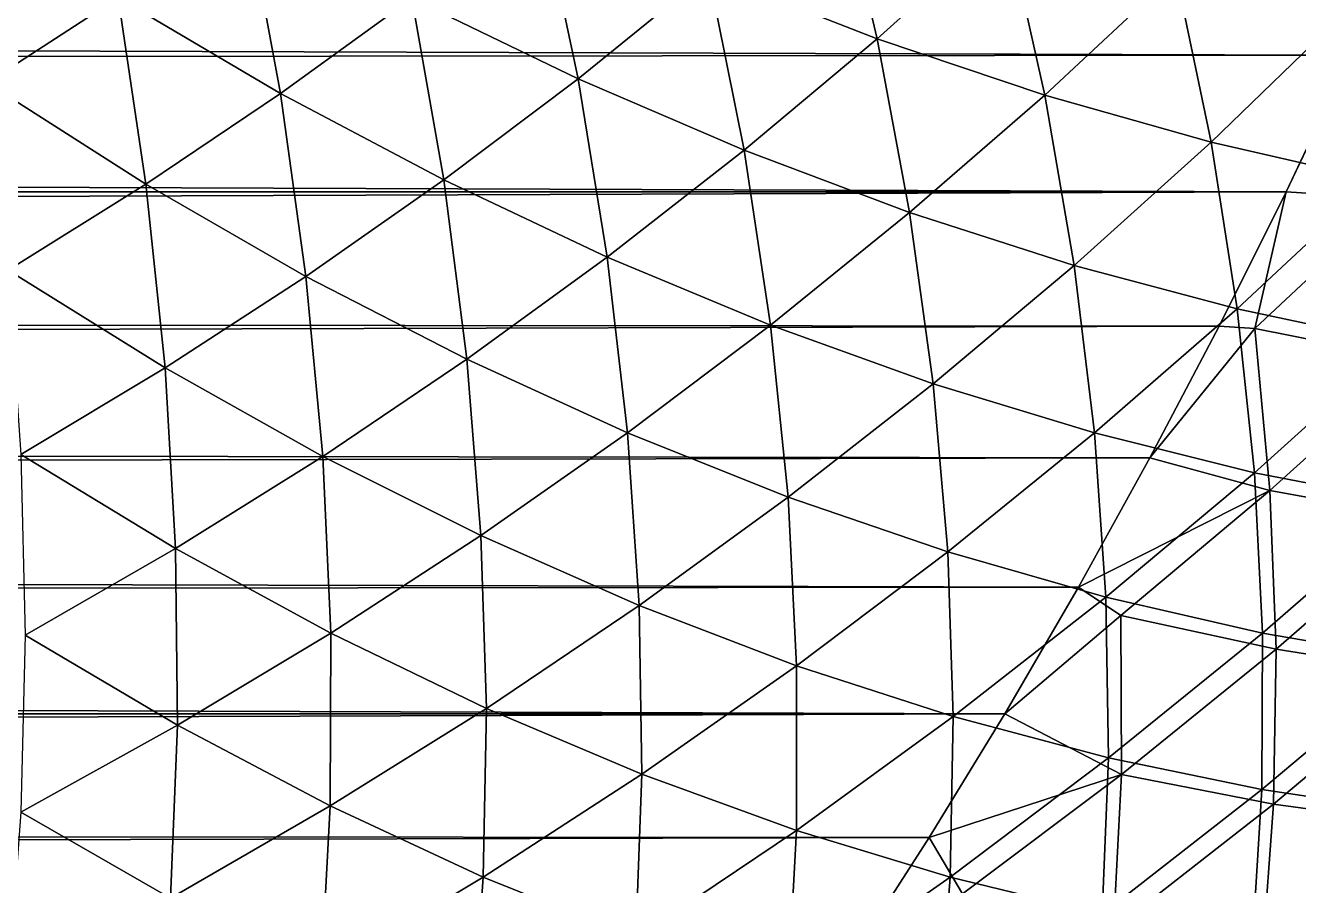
# Model space of a CAD drawing. Header units: millimetres. Extents: x -260 to 430, y -260 to 260.
# Drawn here: x 385.22 to 398.53, y -48.11 to -39.12 of the extents above; entities that cross this region are included whole.
import ezdxf

# ---------------------------------------------------------------- set-up
doc = ezdxf.new("R2010")
doc.units = ezdxf.units.MM
doc.header["$MEASUREMENT"] = 0
doc.layers.add('MESH_3D', color=2, linetype='CONTINUOUS')

msp = doc.modelspace()

# ---------------------------------------------------------------- linework, layer by layer
at = {"layer": 'MESH_3D'}
for points in [[(393.693, -37.42, 2498.626), (392.367, -38.573, 2498.626), (394.128, -39.26, 2496.839)], [(393.693, -37.42, 2498.626), (394.128, -39.26, 2496.839), (395.478, -38.045, 2496.839)], [(384.506, -37.736, 2503.623), (384.821, -39.722, 2502.02), (386.192, -38.831, 2502.02)], [(390.601, -37.79, 2500.354), (389.264, -38.835, 2500.354), (391.001, -39.679, 2498.626)], [(390.601, -37.79, 2500.354), (391.001, -39.679, 2498.626), (392.367, -38.573, 2498.626)], [(387.531, -37.894, 2502.02), (386.192, -38.831, 2502.02), (387.891, -39.832, 2500.354)], [(387.531, -37.894, 2502.02), (387.891, -39.832, 2500.354), (389.264, -38.835, 2500.354)], [(86.877, -38.437, 120.274), (399.734, -37.978, 406.654), (399.082, -39.432, 407.365)], [(395.478, -38.045, 2496.839), (394.128, -39.26, 2496.839), (395.881, -39.85, 2494.995)], [(395.478, -38.045, 2496.839), (395.881, -39.85, 2494.995), (397.25, -38.573, 2494.995)], [(86.295, -39.726, 120.917), (86.877, -38.437, 120.274), (399.082, -39.432, 407.365)], [(392.367, -38.573, 2498.626), (391.001, -39.679, 2498.626), (392.737, -40.427, 2496.839)], [(392.367, -38.573, 2498.626), (392.737, -40.427, 2496.839), (394.128, -39.26, 2496.839)], [(397.25, -38.573, 2494.995), (395.881, -39.85, 2494.995), (397.62, -40.342, 2493.096)], [(397.25, -38.573, 2494.995), (397.62, -40.342, 2493.096), (399.005, -39.005, 2493.096)], [(386.192, -38.831, 2502.02), (384.821, -39.722, 2502.02), (386.484, -40.781, 2500.354)], [(386.192, -38.831, 2502.02), (386.484, -40.781, 2500.354), (387.891, -39.832, 2500.354)], [(389.264, -38.835, 2500.354), (387.891, -39.832, 2500.354), (389.597, -40.737, 2498.626)], [(389.264, -38.835, 2500.354), (389.597, -40.737, 2498.626), (391.001, -39.679, 2498.626)], [(399.005, -39.005, 2493.096), (397.62, -40.342, 2493.096), (399.339, -40.737, 2491.145)], [(394.128, -39.26, 2496.839), (392.737, -40.427, 2496.839), (394.468, -41.078, 2494.995)], [(394.128, -39.26, 2496.839), (394.468, -41.078, 2494.995), (395.881, -39.85, 2494.995)], [(86.295, -39.726, 120.917), (399.082, -39.432, 407.365), (398.405, -40.862, 408.103)], [(399.529, -40.934, 409.234), (398.405, -40.862, 408.103), (399.082, -39.432, 407.365)], [(85.76, -40.869, 121.519), (86.295, -39.726, 120.917), (398.405, -40.862, 408.103)], [(384.821, -39.722, 2502.02), (385.044, -41.681, 2500.354), (386.484, -40.781, 2500.354)], [(391.001, -39.679, 2498.626), (389.597, -40.737, 2498.626), (391.307, -41.545, 2496.839)], [(391.001, -39.679, 2498.626), (391.307, -41.545, 2496.839), (392.737, -40.427, 2496.839)], [(387.891, -39.832, 2500.354), (386.484, -40.781, 2500.354), (388.157, -41.745, 2498.626)], [(387.891, -39.832, 2500.354), (388.157, -41.745, 2498.626), (389.597, -40.737, 2498.626)], [(395.881, -39.85, 2494.995), (394.468, -41.078, 2494.995), (396.189, -41.63, 2493.096)], [(395.881, -39.85, 2494.995), (396.189, -41.63, 2493.096), (397.62, -40.342, 2493.096)], [(392.737, -40.427, 2496.839), (391.307, -41.545, 2496.839), (393.014, -42.256, 2494.995)], [(392.737, -40.427, 2496.839), (393.014, -42.256, 2494.995), (394.468, -41.078, 2494.995)], [(397.62, -40.342, 2493.096), (396.189, -41.63, 2493.096), (397.894, -42.085, 2491.145)], [(397.62, -40.342, 2493.096), (397.894, -42.085, 2491.145), (399.339, -40.737, 2491.145)], [(85.213, -41.998, 122.141), (85.76, -40.869, 121.519), (398.405, -40.862, 408.103)], [(85.213, -41.998, 122.141), (398.405, -40.862, 408.103), (397.705, -42.266, 408.867)], [(386.484, -40.781, 2500.354), (385.044, -41.681, 2500.354), (386.683, -42.702, 2498.626)], [(386.484, -40.781, 2500.354), (386.683, -42.702, 2498.626), (388.157, -41.745, 2498.626)], [(389.597, -40.737, 2498.626), (388.157, -41.745, 2498.626), (389.838, -42.612, 2496.839)], [(389.597, -40.737, 2498.626), (389.838, -42.612, 2496.839), (391.307, -41.545, 2496.839)], [(398.077, -42.289, 409.234), (397.705, -42.266, 408.867), (398.405, -40.862, 408.103)], [(399.339, -40.737, 2491.145), (397.894, -42.085, 2491.145), (399.578, -42.442, 2489.144)], [(399.529, -40.934, 409.234), (398.077, -42.289, 409.234), (398.405, -40.862, 408.103)], [(399.746, -42.622, 411.223), (398.077, -42.289, 409.234), (399.529, -40.934, 409.234)], [(394.468, -41.078, 2494.995), (393.014, -42.256, 2494.995), (394.714, -42.868, 2493.096)], [(394.468, -41.078, 2494.995), (394.714, -42.868, 2493.096), (396.189, -41.63, 2493.096)], [(391.307, -41.545, 2496.839), (389.838, -42.612, 2496.839), (391.519, -43.382, 2494.995)], [(391.307, -41.545, 2496.839), (391.519, -43.382, 2494.995), (393.014, -42.256, 2494.995)], [(396.189, -41.63, 2493.096), (394.714, -42.868, 2493.096), (396.402, -43.382, 2491.145)], [(396.189, -41.63, 2493.096), (396.402, -43.382, 2491.145), (397.894, -42.085, 2491.145)], [(385.044, -41.681, 2500.354), (385.177, -43.608, 2498.626), (386.683, -42.702, 2498.626)], [(388.157, -41.745, 2498.626), (386.683, -42.702, 2498.626), (388.332, -43.628, 2496.839)], [(388.157, -41.745, 2498.626), (388.332, -43.628, 2496.839), (389.838, -42.612, 2496.839)], [(84.655, -43.111, 122.786), (85.213, -41.998, 122.141), (397.705, -42.266, 408.867)], [(397.894, -42.085, 2491.145), (396.402, -43.382, 2491.145), (398.073, -43.798, 2489.144)], [(397.894, -42.085, 2491.145), (398.073, -43.798, 2489.144), (399.578, -42.442, 2489.144)], [(84.655, -43.111, 122.786), (397.705, -42.266, 408.867), (396.981, -43.644, 409.657)], [(393.014, -42.256, 2494.995), (391.519, -43.382, 2494.995), (393.197, -44.053, 2493.096)], [(393.014, -42.256, 2494.995), (393.197, -44.053, 2493.096), (394.714, -42.868, 2493.096)], [(398.077, -42.289, 409.234), (396.981, -43.644, 409.657), (397.705, -42.266, 408.867)], [(398.234, -43.983, 411.223), (396.981, -43.644, 409.657), (398.077, -42.289, 409.234)], [(399.746, -42.622, 411.223), (398.234, -43.983, 411.223), (398.077, -42.289, 409.234)], [(399.578, -42.442, 2489.144), (398.073, -43.798, 2489.144), (399.722, -44.116, 2487.094)], [(386.683, -42.702, 2498.626), (385.177, -43.608, 2498.626), (386.792, -44.59, 2496.839)], [(386.683, -42.702, 2498.626), (386.792, -44.59, 2496.839), (388.332, -43.628, 2496.839)], [(389.838, -42.612, 2496.839), (388.332, -43.628, 2496.839), (389.986, -44.456, 2494.995)], [(389.838, -42.612, 2496.839), (389.986, -44.456, 2494.995), (391.519, -43.382, 2494.995)], [(399.869, -44.279, 413.259), (398.234, -43.983, 411.223), (399.746, -42.622, 411.223)], [(394.714, -42.868, 2493.096), (393.197, -44.053, 2493.096), (394.866, -44.626, 2491.145)], [(394.714, -42.868, 2493.096), (394.866, -44.626, 2491.145), (396.402, -43.382, 2491.145)], [(84.087, -44.209, 123.454), (84.655, -43.111, 122.786), (396.981, -43.644, 409.657)], [(391.519, -43.382, 2494.995), (389.986, -44.456, 2494.995), (391.639, -45.185, 2493.096)], [(391.519, -43.382, 2494.995), (391.639, -45.185, 2493.096), (393.197, -44.053, 2493.096)], [(396.402, -43.382, 2491.145), (394.866, -44.626, 2491.145), (396.521, -45.1, 2489.144)], [(396.402, -43.382, 2491.145), (396.521, -45.1, 2489.144), (398.073, -43.798, 2489.144)], [(84.087, -44.209, 123.454), (396.981, -43.644, 409.657), (396.234, -44.995, 410.472)], [(385.177, -43.608, 2498.626), (385.22, -45.498, 2496.839), (386.792, -44.59, 2496.839)], [(388.332, -43.628, 2496.839), (386.792, -44.59, 2496.839), (388.416, -45.475, 2494.995)], [(388.332, -43.628, 2496.839), (388.416, -45.475, 2494.995), (389.986, -44.456, 2494.995)], [(398.234, -43.983, 411.223), (396.234, -44.995, 410.472), (396.981, -43.644, 409.657)], [(398.073, -43.798, 2489.144), (396.521, -45.1, 2489.144), (398.158, -45.475, 2487.094)], [(398.073, -43.798, 2489.144), (398.158, -45.475, 2487.094), (399.722, -44.116, 2487.094)], [(393.197, -44.053, 2493.096), (391.639, -45.185, 2493.096), (393.287, -45.816, 2491.145)], [(393.197, -44.053, 2493.096), (393.287, -45.816, 2491.145), (394.866, -44.626, 2491.145)], [(398.234, -43.983, 411.223), (396.676, -45.291, 411.223), (396.234, -44.995, 410.472)], [(398.299, -45.643, 413.259), (396.676, -45.291, 411.223), (398.234, -43.983, 411.223)], [(399.869, -44.279, 413.259), (398.299, -45.643, 413.259), (398.234, -43.983, 411.223)], [(399.722, -44.116, 2487.094), (398.158, -45.475, 2487.094), (399.771, -45.752, 2485)], [(83.509, -45.291, 124.145), (84.087, -44.209, 123.454), (396.234, -44.995, 410.472)], [(399.899, -45.898, 415.338), (398.299, -45.643, 413.259), (399.869, -44.279, 413.259)], [(389.986, -44.456, 2494.995), (388.416, -45.475, 2494.995), (390.043, -46.262, 2493.096)], [(389.986, -44.456, 2494.995), (390.043, -46.262, 2493.096), (391.639, -45.185, 2493.096)], [(386.792, -44.59, 2496.839), (385.22, -45.498, 2496.839), (386.812, -46.439, 2494.995)], [(386.792, -44.59, 2496.839), (386.812, -46.439, 2494.995), (388.416, -45.475, 2494.995)], [(394.866, -44.626, 2491.145), (393.287, -45.816, 2491.145), (394.925, -46.347, 2489.144)], [(394.866, -44.626, 2491.145), (394.925, -46.347, 2489.144), (396.521, -45.1, 2489.144)], [(83.509, -45.291, 124.145), (396.234, -44.995, 410.472), (395.465, -46.318, 411.311)], [(396.521, -45.1, 2489.144), (394.925, -46.347, 2489.144), (396.548, -46.779, 2487.094)], [(396.676, -45.291, 411.223), (395.465, -46.318, 411.311), (396.234, -44.995, 410.472)], [(396.521, -45.1, 2489.144), (396.548, -46.779, 2487.094), (398.158, -45.475, 2487.094)], [(391.639, -45.185, 2493.096), (390.043, -46.262, 2493.096), (391.668, -46.949, 2491.145)], [(391.639, -45.185, 2493.096), (391.668, -46.949, 2491.145), (393.287, -45.816, 2491.145)], [(82.921, -46.358, 124.86), (83.509, -45.291, 124.145), (395.465, -46.318, 411.311)], [(396.683, -46.952, 413.259), (395.465, -46.318, 411.311), (396.676, -45.291, 411.223)], [(398.299, -45.643, 413.259), (396.683, -46.952, 413.259), (396.676, -45.291, 411.223)], [(385.22, -45.498, 2496.839), (385.175, -47.346, 2494.995), (386.812, -46.439, 2494.995)], [(388.416, -45.475, 2494.995), (386.812, -46.439, 2494.995), (388.41, -47.282, 2493.096)], [(388.416, -45.475, 2494.995), (388.41, -47.282, 2493.096), (390.043, -46.262, 2493.096)], [(398.158, -45.475, 2487.094), (396.548, -46.779, 2487.094), (398.151, -47.112, 2485)], [(398.158, -45.475, 2487.094), (398.151, -47.112, 2485), (399.771, -45.752, 2485)], [(398.273, -47.263, 415.338), (396.683, -46.952, 413.259), (398.299, -45.643, 413.259)], [(399.899, -45.898, 415.338), (398.273, -47.263, 415.338), (398.299, -45.643, 413.259)], [(399.771, -45.752, 2485), (398.151, -47.112, 2485), (399.728, -47.346, 2482.863)], [(393.287, -45.816, 2491.145), (391.668, -46.949, 2491.145), (393.286, -47.538, 2489.144)], [(393.287, -45.816, 2491.145), (393.286, -47.538, 2489.144), (394.925, -46.347, 2489.144)], [(399.838, -47.477, 417.459), (398.273, -47.263, 415.338), (399.899, -45.898, 415.338)], [(82.325, -47.409, 125.6), (82.921, -46.358, 124.86), (395.465, -46.318, 411.311)], [(82.325, -47.409, 125.6), (395.465, -46.318, 411.311), (394.674, -47.612, 412.174)], [(390.043, -46.262, 2493.096), (388.41, -47.282, 2493.096), (390.01, -48.026, 2491.145)], [(390.043, -46.262, 2493.096), (390.01, -48.026, 2491.145), (391.668, -46.949, 2491.145)], [(396.683, -46.952, 413.259), (394.674, -47.612, 412.174), (395.465, -46.318, 411.311)], [(386.812, -46.439, 2494.995), (385.175, -47.346, 2494.995), (386.742, -48.245, 2493.096)], [(386.812, -46.439, 2494.995), (386.742, -48.245, 2493.096), (388.41, -47.282, 2493.096)], [(394.925, -46.347, 2489.144), (393.286, -47.538, 2489.144), (394.893, -48.026, 2487.094)], [(394.925, -46.347, 2489.144), (394.893, -48.026, 2487.094), (396.548, -46.779, 2487.094)], [(396.548, -46.779, 2487.094), (394.893, -48.026, 2487.094), (396.483, -48.415, 2485)], [(396.548, -46.779, 2487.094), (396.483, -48.415, 2485), (398.151, -47.112, 2485)], [(391.668, -46.949, 2491.145), (390.01, -48.026, 2491.145), (391.607, -48.67, 2489.144)], [(391.668, -46.949, 2491.145), (391.607, -48.67, 2489.144), (393.286, -47.538, 2489.144)], [(396.683, -46.952, 413.259), (395.022, -48.203, 413.259), (394.674, -47.612, 412.174)], [(396.6, -48.57, 415.338), (395.022, -48.203, 413.259), (396.683, -46.952, 413.259)], [(398.273, -47.263, 415.338), (396.6, -48.57, 415.338), (396.683, -46.952, 413.259)], [(398.151, -47.112, 2485), (396.483, -48.415, 2485), (398.052, -48.704, 2482.863)], [(398.151, -47.112, 2485), (398.052, -48.704, 2482.863), (399.728, -47.346, 2482.863)], [(385.175, -47.346, 2494.995), (385.042, -49.149, 2493.096), (386.742, -48.245, 2493.096)], [(388.41, -47.282, 2493.096), (386.742, -48.245, 2493.096), (388.316, -49.044, 2491.145)], [(388.41, -47.282, 2493.096), (388.316, -49.044, 2491.145), (390.01, -48.026, 2491.145)], [(398.156, -48.838, 417.459), (396.6, -48.57, 415.338), (398.273, -47.263, 415.338)], [(399.728, -47.346, 2482.863), (398.052, -48.704, 2482.863), (399.594, -48.895, 2480.686)], [(399.838, -47.477, 417.459), (398.156, -48.838, 417.459), (398.273, -47.263, 415.338)], [(81.72, -48.444, 126.364), (82.325, -47.409, 125.6), (394.674, -47.612, 412.174)], [(399.687, -49.009, 419.618), (398.156, -48.838, 417.459), (399.838, -47.477, 417.459)], [(81.72, -48.444, 126.364), (394.674, -47.612, 412.174), (393.861, -48.877, 413.061)], [(393.286, -47.538, 2489.144), (391.607, -48.67, 2489.144), (393.196, -49.214, 2487.094)], [(393.286, -47.538, 2489.144), (393.196, -49.214, 2487.094), (394.893, -48.026, 2487.094)], [(395.022, -48.203, 413.259), (393.861, -48.877, 413.061), (394.674, -47.612, 412.174)], [(390.01, -48.026, 2491.145), (388.316, -49.044, 2491.145), (389.889, -49.744, 2489.144)], [(390.01, -48.026, 2491.145), (389.889, -49.744, 2489.144), (391.607, -48.67, 2489.144)], [(394.893, -48.026, 2487.094), (393.196, -49.214, 2487.094), (394.771, -49.658, 2485)], [(394.893, -48.026, 2487.094), (394.771, -49.658, 2485), (396.483, -48.415, 2485)]]:
    msp.add_3dface(points, dxfattribs=at)

doc.saveas('drawing.dxf')
